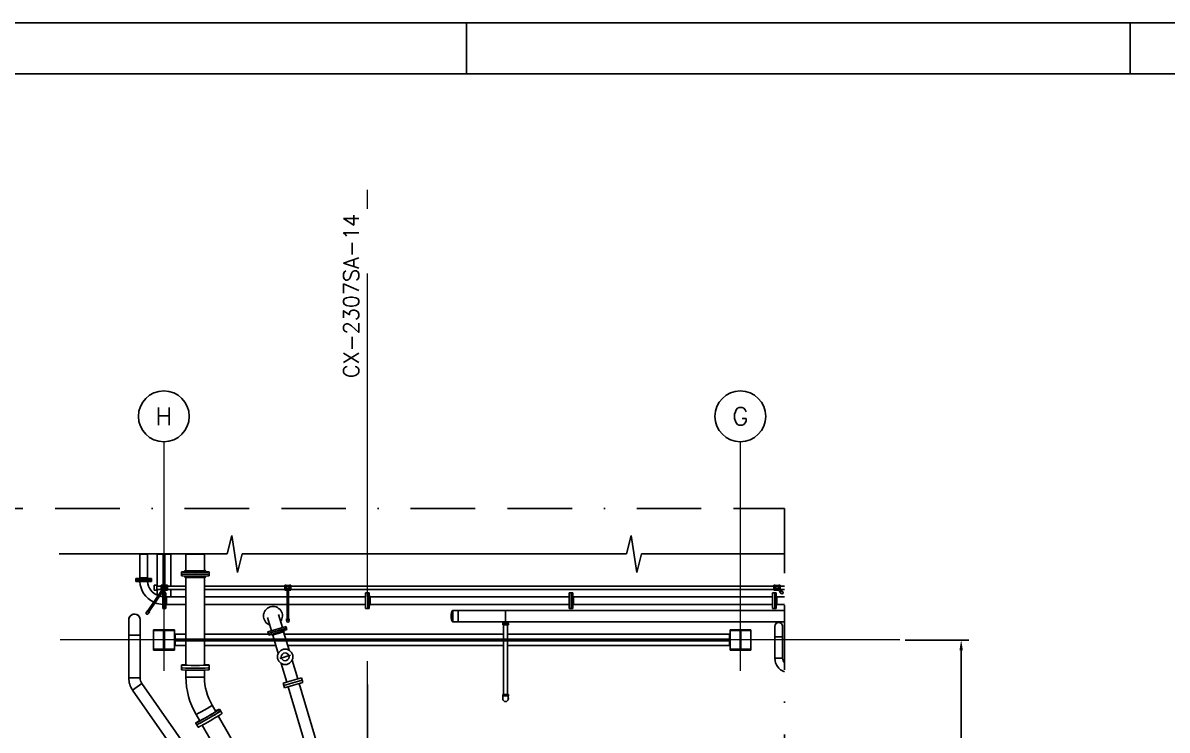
# Model space of a CAD drawing. Header units: metres. Extents: x 0 to 63075, y 0 to 44550.
# Drawn here: x 9210 to 26082, y 34124 to 44550 of the extents above; entities that cross this region are included whole.
import ezdxf
from ezdxf.enums import TextEntityAlignment as Align

# ---------------------------------------------------------------- set-up
doc = ezdxf.new("R2010")
doc.units = ezdxf.units.M
doc.header["$LTSCALE"] = 75
for name, pattern in [('BORDER', [44.45, 12.7, -6.35, 12.7, -6.35, 0, -6.35]), ('CENTER2', [28.575, 19.05, -3.175, 3.175, -3.175]), ('CENTERX2', [101.6, 63.5, -12.7, 12.7, -12.7])]:
    doc.linetypes.add(name, pattern=pattern)
for name, color, linetype in [('FRL2', 2, 'Continuous'), ('FRL6', 6, 'Continuous'), ('FRL7', 7, 'Continuous'), ('FRR120', 5, 'Continuous'), ('FRR140', 5, 'Continuous'), ('FRR175', 1, 'Continuous'), ('FRR80', 3, 'Continuous'), ('GSB', 7, 'Continuous'), ('SC1', 7, 'CENTER2'), ('SDM', 7, 'Continuous'), ('SL1', 8, 'Continuous'), ('SLM', 1, 'BORDER'), ('SR120', 3, 'Continuous')]:
    doc.layers.add(name, color=color, linetype=linetype)
doc.styles.add('R120', font='simplex.shx', dxfattribs={"height": 3})
doc.styles.add('R140', font='simplex.shx', dxfattribs={"height": 3.5})
doc.styles.add('R80', font='simplex.shx', dxfattribs={"height": 2})
doc.styles.add('ROMANS', font='ROMANS.SHX')
doc.dimstyles.new('75___1-75', dxfattribs={"dimscale": 75, "dimtxt": 2.5, "dimasz": 2, "dimexe": 1.5, "dimexo": 1, "dimgap": 0.5, "dimtad": 1, "dimdec": 0, "dimzin": 12, "dimtxsty": 'ROMANS', "dimcen": 0, "dimclrd": 256, "dimclre": 256, "dimclrt": 3, "dimazin": 3, "dimtfac": 1, "dimtdec": 0, "dimtmove": 0, "dimatfit": 0, "dimfxl": 1, "dimlwd": -1, "dimlwe": -1, "dimarcsym": 0})

# ---------------------------------------------------------------- blocks, each defined once
blk = doc.blocks.new('A1')
at = {"layer": 'FRL2'}
for p, q in [((210, 594), (210, 584)), ((340.5, 594), (340.5, 584))]:
    blk.add_line(p, q, dxfattribs=at)
at = {"layer": 'FRL6', "linetype": 'Continuous'}
blk.add_line((25, 584), (831, 584), dxfattribs=at)
at = {"layer": 'FRL7', "linetype": 'Continuous'}
blk.add_line((0, 594), (841, 594), dxfattribs=at)
at = {"layer": 'FRR120', "style": 'R120'}
for tag, p in [('FASE_DO_PROJETO', (659, 46.29)), ('ÁREA_E/OU_SUBÁREA', (659, 40.79)), ('TÍTULO_DO_DESENHO', (659, 35.29)), ('SUBTÍTULO_1_DO_DESENHO', (659, 29.79)), ('SUBTÍTULO_2_DO_DESENHO', (659, 24.29))]:
    blk.add_attdef(tag, p, '', height=3, dxfattribs=at)
at = {"layer": 'FRR140', "style": 'R140', "width": 0.91}
for tag, p in [('ESCALA', (671, 14.35)), ('REVISÃO', (823.5, 14.68))]:
    blk.add_attdef(tag, text='', height=3.5, dxfattribs=at).set_placement(p, align=Align.MIDDLE)
for tag, p in [('NÚMERO_DA_CONTRATADA', (687.72, 12.6)), ('NUMERO_VALE', (752.89, 12.6))]:
    blk.add_attdef(tag, p, '', height=3.5, dxfattribs=at)
at = {"layer": 'FRR175', "style": 'R120'}
for tag, p in [('CLASSIFICAÇÃO', (811.83, 67.73)), ('PROJETO', (716.31, 53.59)), ('N_PROJ_SE', (793.5, 53.59)), ('N_CONTRATO', (796.97, 47.3))]:
    blk.add_attdef(tag, text='', height=3, dxfattribs=at).set_placement(p, align=Align.MIDDLE_CENTER)
at = {"layer": 'FRR80', "style": 'R80'}
for tag, p in [('8A_REV', (476, 77.07)), ('EMIS.', (486, 77.07)), ('PROJ.', (585, 77.07)), ('DES.', (597, 77.07)), ('VER.', (609, 77.07)), ('APR.', (621, 77.07)), ('AUT.', (633.01, 77.07)), ('7A_REV', (476, 71.37)), ('EMIS.', (486, 71.37)), ('PROJ.', (585, 71.37)), ('DES.', (597, 71.37)), ('VER.', (609, 71.37)), ('APR.', (621, 71.37)), ('AUT.', (633.01, 71.37)), ('6A_REV', (476, 65.67)), ('EMIS.', (486, 65.67)), ('PROJ.', (585, 65.67)), ('DES.', (597, 65.67)), ('VER.', (609, 65.67)), ('APR.', (621, 65.67)), ('AUT.', (633.01, 65.67)), ('5A_REV', (476, 59.97)), ('EMIS.', (486, 59.97)), ('PROJ.', (585, 59.97)), ('DES.', (597, 59.97)), ('VER.', (609, 59.97)), ('APR.', (621, 59.97)), ('AUT.', (633.01, 59.97)), ('4A_REV', (476, 54.27)), ('EMIS.', (486, 54.27)), ('PROJ.', (585, 54.27)), ('DES.', (597, 54.27)), ('VER.', (609, 54.27)), ('APR.', (621, 54.27)), ('AUT.', (633.01, 54.27)), ('3A_REV', (476, 48.57)), ('EMIS.', (486, 48.57)), ('PROJ.', (585, 48.57)), ('DES.', (597, 48.57)), ('VER.', (609, 48.57)), ('APR.', (621, 48.57)), ('AUT.', (633.01, 48.57)), ('2A_REV', (476, 42.87)), ('EMIS.', (486, 42.87)), ('PROJ.', (585, 42.87)), ('DES.', (597, 42.87)), ('VER.', (609, 42.87)), ('APR.', (621, 42.87)), ('AUT.', (633.01, 42.87)), ('1a_REV', (476, 37.17)), ('EMIS.', (486, 37.17)), ('PROJ.', (585, 37.17)), ('DES.', (597, 37.17)), ('VER.', (609, 37.17)), ('APR.', (621, 37.17)), ('AUT.', (633.01, 37.17))]:
    blk.add_attdef(tag, text='', height=2, dxfattribs=at).set_placement(p, align=Align.MIDDLE)
for p in [(492.61, 76.08), (492.61, 70.38), (492.61, 64.68), (492.61, 58.98), (492.61, 53.28), (492.61, 47.58), (492.61, 41.88), (492.61, 36.18)]:
    blk.add_attdef('DESCRIÇÃO_DA_REVISÃO', p, '', height=2, dxfattribs=at)
at = {"layer": 'FRR80', "style": 'R80', "width": 0.85}
for p in [(648, 77.07), (648, 71.37), (648, 65.67), (648, 59.97), (648, 54.27), (648, 48.57), (648, 42.87), (648, 37.17)]:
    blk.add_attdef('DATA', text='', height=2, dxfattribs=at).set_placement(p, align=Align.MIDDLE)
blk = doc.blocks.new('*D16')
at = {"layer": 'Defpoints', "color": 0, "transparency": 16777216}
for p in [(22144, 35452), (22144, 28153), (23046, 28153)]:
    blk.add_point(p, dxfattribs=at)
at = {"layer": 'SDM', "transparency": 16777216}
for p, q in [((22219, 35452), (23159, 35452)), ((23046, 35302), (23046, 28303)), ((22219, 28153), (23159, 28153))]:
    blk.add_line(p, q, dxfattribs=at)
for points in [[(23021, 35302), (23071, 35302), (23046, 35452)], [(23021, 28303), (23071, 28303), (23046, 28153)]]:
    blk.add_solid(points, dxfattribs=at)
at = {"layer": 'SDM', "color": 3, "transparency": 16777216, "insert": (22915, 31802), "char_height": 187.5, "attachment_point": 5, "rotation": 90, "style": 'ROMANS'}
blk.add_mtext('7300', dxfattribs=at)
blk = doc.blocks.new('A$C1d93b9d1')
at = {"layer": 'SDM'}
for p, q in [((3964, 12418), (4033, 12691)), ((4117, 12145), (4033, 12691)), ((9852, 12418), (9921, 12691)), ((10005, 12145), (9921, 12691)), ((1485, 12418), (3964, 12418)), ((4186, 12418), (4117, 12145)), ((4186, 12418), (9852, 12418)), ((10074, 12418), (10005, 12145)), ((10074, 12418), (12183, 12418))]:
    blk.add_line(p, q, dxfattribs=at)
at = {"layer": 'SL1'}
for p, q in [((2674, 12417), (2789, 12417)), ((2674, 12417), (2674, 12068)), ((2789, 12417), (2789, 12068)), ((3133, 12417), (2930, 12417)), ((2930, 12417), (2930, 11944)), ((3018, 12417), (3018, 11980)), ((3018, 12417), (3018, 11750)), ((3045, 12417), (3045, 11980)), ((3045, 12417), (3045, 11750)), ((3133, 12417), (3133, 11944)), ((3356, 12417), (3629, 12417)), ((3356, 12173), (3356, 12417)), ((3629, 12173), (3629, 12417)), ((3290, 12153), (3290, 12124)), ((3340, 12173), (3340, 12153)), ((3645, 12173), (3645, 12153)), ((3696, 12153), (3696, 12124)), ((2617, 12057), (2732, 12057)), ((2617, 12057), (2617, 12035)), ((2617, 12035), (2732, 12035)), ((2846, 12035), (2617, 12035)), ((2617, 12012), (2617, 12035)), ((2846, 12012), (2617, 12012)), ((2664, 12068), (2732, 12068)), ((2664, 12068), (2664, 12057)), ((2732, 12068), (2799, 12068)), ((2732, 12057), (2846, 12057)), ((2732, 12035), (2846, 12035)), ((2799, 12068), (2799, 12057)), ((2846, 12057), (2846, 12035)), ((2846, 12012), (2846, 12035)), ((3290, 12096), (3290, 12124)), ((3340, 12075), (3340, 12092)), ((3356, 10781), (3356, 12073)), ((3629, 10781), (3629, 12073)), ((3645, 12075), (3645, 12092)), ((3696, 12096), (3696, 12124)), ((2795, 11581), (3009, 11899)), ((2812, 11569), (3027, 11887)), ((2888, 11920), (2888, 11957)), ((2888, 11957), (2925, 11957)), ((2888, 11882), (2888, 11920)), ((2888, 11882), (2925, 11882)), ((2925, 11920), (2925, 11957)), ((2925, 11944), (2990, 11944)), ((2925, 11882), (2925, 11920)), ((2925, 11895), (2990, 11895)), ((2930, 11895), (2930, 11809)), ((2990, 11957), (2990, 11920)), ((3010, 11957), (2990, 11957)), ((2990, 11920), (2990, 11882)), ((2997, 11882), (2990, 11882)), ((3011, 11917), (3002, 11904)), ((3002, 11904), (3034, 11882)), ((3010, 11957), (3010, 11920)), ((3010, 11920), (3010, 11954)), ((3010, 11954), (3061, 11954)), ((3010, 11916), (3010, 11920)), ((3010, 11920), (3010, 11916)), ((3011, 11917), (3043, 11896)), ((3014, 11915), (3020, 11925)), ((3014, 11615), (3014, 11844)), ((3014, 11844), (3037, 11844)), ((3025, 11885), (3030, 11885)), ((3043, 11896), (3034, 11882)), ((3035, 11885), (3061, 11885)), ((3037, 11615), (3037, 11844)), ((3037, 11844), (3037, 11730)), ((3059, 11844), (3037, 11844)), ((3047, 11907), (3040, 11897)), ((3059, 11844), (3059, 11730)), ((3061, 11920), (3061, 11957)), ((3061, 11957), (3082, 11957)), ((3061, 11882), (3061, 11920)), ((3061, 11882), (3082, 11882)), ((3082, 11920), (3082, 11957)), ((3082, 11944), (3356, 11944)), ((3082, 11882), (3082, 11920)), ((3082, 11895), (3356, 11895)), ((3133, 11895), (3133, 11787)), ((3629, 11944), (4812, 11944)), ((3629, 11895), (4812, 11895)), ((4812, 11957), (4812, 11920)), ((4833, 11957), (4812, 11957)), ((4812, 11920), (4812, 11882)), ((4833, 11882), (4812, 11882)), ((4833, 11957), (4833, 11920)), ((4833, 11920), (4833, 11954)), ((4833, 11954), (4883, 11954)), ((4833, 11885), (4833, 11920)), ((4833, 11920), (4833, 11882)), ((4833, 11885), (4847, 11885)), ((4839, 11904), (4877, 11904)), ((4839, 11904), (4839, 11888)), ((4839, 11888), (4877, 11888)), ((4842, 11904), (4842, 11915)), ((4847, 11888), (4847, 11462)), ((4869, 11888), (4869, 11462)), ((4869, 11885), (4883, 11885)), ((4874, 11915), (4874, 11904)), ((4877, 11904), (4877, 11888)), ((4883, 11920), (4883, 11957)), ((4883, 11957), (4904, 11957)), ((4883, 11882), (4883, 11920)), ((4883, 11882), (4904, 11882)), ((4904, 11920), (4904, 11957)), ((4904, 11944), (12025, 11944)), ((4904, 11882), (4904, 11920)), ((4904, 11895), (12025, 11895)), ((6004, 11730), (6004, 11844)), ((6004, 11844), (6037, 11844)), ((6037, 11844), (6037, 11730)), ((6059, 11844), (6037, 11844)), ((6037, 11730), (6037, 11844)), ((6059, 11844), (6059, 11730)), ((9004, 11730), (9004, 11844)), ((9004, 11844), (9037, 11844)), ((9037, 11730), (9037, 11844)), ((9037, 11844), (9037, 11730)), ((9059, 11844), (9037, 11844)), ((9059, 11844), (9059, 11730)), ((12004, 11730), (12004, 11844)), ((12004, 11844), (12037, 11844)), ((12025, 11957), (12025, 11920)), ((12045, 11957), (12025, 11957)), ((12025, 11920), (12025, 11882)), ((12045, 11882), (12025, 11882)), ((12037, 11730), (12037, 11844)), ((12037, 11844), (12037, 11730)), ((12059, 11844), (12037, 11844)), ((12045, 11957), (12045, 11920)), ((12045, 11920), (12045, 11954)), ((12045, 11954), (12096, 11954)), ((12045, 11885), (12045, 11920)), ((12045, 11920), (12045, 11882)), ((12045, 11885), (12079, 11885)), ((12059, 11844), (12059, 11730)), ((12071, 11897), (12063, 11905)), ((12069, 11895), (12096, 11922)), ((12069, 11895), (12080, 11884)), ((12080, 11884), (12107, 11911)), ((12081, 11885), (12091, 11885)), ((12085, 11928), (12093, 11920)), ((12086, 11890), (12113, 11863)), ((12096, 11921), (12096, 11957)), ((12096, 11957), (12117, 11957)), ((12096, 11922), (12107, 11911)), ((12101, 11905), (12128, 11879)), ((12133, 11885), (12107, 11857)), ((12118, 11846), (12107, 11857)), ((12117, 11920), (12117, 11957)), ((12117, 11944), (12183, 11944)), ((12117, 11889), (12117, 11920)), ((12117, 11895), (12183, 11895)), ((12145, 11873), (12118, 11846)), ((12129, 11840), (12120, 11849)), ((12145, 11873), (12133, 11885)), ((12143, 11871), (12151, 11863)), ((3037, 11730), (3037, 11615)), ((3070, 11797), (3059, 11797)), ((3059, 11730), (3059, 11615)), ((3070, 11662), (3059, 11662)), ((3070, 11797), (3070, 11730)), ((3356, 11787), (3070, 11787)), ((3070, 11730), (3070, 11662)), ((3356, 11672), (3070, 11672)), ((4847, 11787), (3629, 11787)), ((4847, 11672), (3629, 11672)), ((6004, 11787), (4869, 11787)), ((6004, 11672), (4869, 11672)), ((6004, 11615), (6004, 11730)), ((6037, 11730), (6037, 11615)), ((6037, 11615), (6037, 11730)), ((6070, 11797), (6059, 11797)), ((6059, 11730), (6059, 11615)), ((6070, 11662), (6059, 11662)), ((6070, 11797), (6070, 11730)), ((9004, 11787), (6070, 11787)), ((6070, 11730), (6070, 11662)), ((9004, 11672), (6070, 11672)), ((9004, 11615), (9004, 11730)), ((9037, 11615), (9037, 11730)), ((9037, 11730), (9037, 11615)), ((9070, 11797), (9059, 11797)), ((9059, 11730), (9059, 11615)), ((9070, 11662), (9059, 11662)), ((9070, 11797), (9070, 11730)), ((12004, 11787), (9070, 11787)), ((9070, 11730), (9070, 11662)), ((12004, 11672), (9070, 11672)), ((12004, 11615), (12004, 11730)), ((12037, 11615), (12037, 11730)), ((12037, 11730), (12037, 11615)), ((12070, 11797), (12059, 11797)), ((12059, 11730), (12059, 11615)), ((12070, 11662), (12059, 11662)), ((12070, 11797), (12070, 11730)), ((12183, 11787), (12070, 11787)), ((12070, 11730), (12070, 11662)), ((12183, 11672), (12070, 11672)), ((2775, 11561), (2781, 11571)), ((2779, 11572), (2788, 11586)), ((2810, 11551), (2779, 11572)), ((2819, 11564), (2788, 11586)), ((2808, 11553), (2801, 11543)), ((2810, 11551), (2819, 11564)), ((3014, 11615), (3037, 11615)), ((3059, 11615), (3037, 11615)), ((4616, 11284), (4558, 11479)), ((4719, 11527), (4778, 11332)), ((6004, 11615), (6037, 11615)), ((6059, 11615), (6037, 11615)), ((7292, 11500), (7292, 11584)), ((7292, 11584), (7368, 11584)), ((7292, 11415), (7292, 11500)), ((7368, 11500), (7368, 11584)), ((7368, 11584), (7368, 11500)), ((7368, 11584), (8068, 11584)), ((7368, 11415), (7368, 11500)), ((7368, 11500), (7368, 11415)), ((8068, 11415), (8068, 11584)), ((8068, 11584), (8068, 11415)), ((8068, 11584), (12183, 11584)), ((9004, 11615), (9037, 11615)), ((9059, 11615), (9037, 11615)), ((12004, 11615), (12037, 11615)), ((12059, 11615), (12037, 11615)), ((2512, 11219), (2512, 11448)), ((2680, 11448), (2680, 11219)), ((4563, 11268), (4831, 11348)), ((4570, 11245), (4838, 11325)), ((4838, 11325), (4704, 11285)), ((4831, 11348), (4838, 11325)), ((4844, 11302), (4838, 11325)), ((4877, 11462), (4839, 11462)), ((4839, 11447), (4839, 11462)), ((4877, 11447), (4839, 11447)), ((4842, 11435), (4842, 11447)), ((4874, 11447), (4874, 11435)), ((4877, 11447), (4877, 11462)), ((7292, 11415), (7368, 11415)), ((7368, 11415), (8068, 11415)), ((8026, 11395), (8110, 11395)), ((8026, 11395), (8026, 11372)), ((8026, 11372), (8110, 11372)), ((8029, 11415), (8107, 11415)), ((8029, 11415), (8029, 11395)), ((8038, 11372), (8038, 10348)), ((8068, 11415), (12183, 11415)), ((8098, 11372), (8098, 10348)), ((8107, 11415), (8107, 11395)), ((8110, 11395), (8110, 11372)), ((12039, 11198), (12039, 11350)), ((12153, 11350), (12153, 11198)), ((2680, 11219), (2512, 11219)), ((2512, 11219), (2596, 11219)), ((2512, 10591), (2512, 11219)), ((2596, 11219), (2680, 11219)), ((2680, 10591), (2680, 11219)), ((2879, 11300), (3185, 11300)), ((2879, 11289), (2879, 11300)), ((2879, 11012), (2879, 11289)), ((3010, 11289), (2879, 11289)), ((3011, 11289), (3010, 11289)), ((3026, 11274), (3011, 11289)), ((3026, 11273), (3026, 11274)), ((3026, 11028), (3026, 11273)), ((3052, 11289), (3037, 11274)), ((3037, 11274), (3037, 11273)), ((3037, 11273), (3037, 11028)), ((3053, 11289), (3052, 11289)), ((3185, 11289), (3053, 11289)), ((3185, 11300), (3185, 11289)), ((3185, 11289), (3185, 11233)), ((3185, 11233), (3185, 11068)), ((3185, 11159), (3195, 11159)), ((3195, 11153), (3185, 11153)), ((3195, 11147), (3185, 11147)), ((3195, 11141), (3185, 11141)), ((3195, 11233), (3195, 11068)), ((3195, 11233), (3356, 11233)), ((3195, 11163), (11369, 11163)), ((3195, 11163), (11369, 11163)), ((3195, 11137), (11369, 11137)), ((3195, 11137), (11369, 11137)), ((3629, 11233), (4574, 11233)), ((4563, 11268), (4570, 11245)), ((4704, 11285), (4570, 11245)), ((4577, 11222), (4570, 11245)), ((4711, 11262), (4577, 11222)), ((4612, 11233), (4619, 11233)), ((4623, 11219), (4619, 11234)), ((4715, 11247), (4623, 11219)), ((4716, 10951), (4634, 11223)), ((4844, 11302), (4711, 11262)), ((4807, 11274), (4715, 11247)), ((4877, 11000), (4796, 11271)), ((4807, 11274), (4803, 11289)), ((4807, 11233), (8038, 11233)), ((8098, 11233), (11369, 11233)), ((11369, 11233), (11369, 11068)), ((11369, 11159), (11379, 11159)), ((11369, 11153), (11379, 11153)), ((11369, 11147), (11379, 11147)), ((11379, 11141), (11369, 11141)), ((11379, 11300), (11685, 11300)), ((11379, 11289), (11379, 11300)), ((11379, 11233), (11379, 11289)), ((11510, 11289), (11379, 11289)), ((11379, 11068), (11379, 11233)), ((11511, 11289), (11510, 11289)), ((11526, 11274), (11511, 11289)), ((11526, 11273), (11526, 11274)), ((11526, 11028), (11526, 11273)), ((11552, 11289), (11537, 11274)), ((11537, 11274), (11537, 11273)), ((11537, 11273), (11537, 11028)), ((11553, 11289), (11552, 11289)), ((11685, 11289), (11553, 11289)), ((11685, 11300), (11685, 11289)), ((11685, 11289), (11685, 11012)), ((12153, 11198), (12039, 11198)), ((12039, 11198), (12096, 11198)), ((12039, 10880), (12039, 11198)), ((12096, 11198), (12153, 11198)), ((12153, 10880), (12153, 11198)), ((2879, 11012), (3010, 11012)), ((2879, 11001), (2879, 11012)), ((3185, 11001), (2879, 11001)), ((3010, 11012), (3011, 11012)), ((3011, 11012), (3026, 11027)), ((3026, 11027), (3026, 11028)), ((3037, 11028), (3037, 11027)), ((3037, 11027), (3052, 11012)), ((3052, 11012), (3053, 11012)), ((3053, 11012), (3185, 11012)), ((3185, 11068), (3185, 11012)), ((3185, 11012), (3185, 11001)), ((3195, 11068), (3356, 11068)), ((3629, 11068), (4681, 11068)), ((4857, 11068), (8038, 11068)), ((8098, 11068), (11369, 11068)), ((11379, 11012), (11379, 11068)), ((11379, 11012), (11510, 11012)), ((11379, 11001), (11379, 11012)), ((11685, 11001), (11379, 11001)), ((11510, 11012), (11511, 11012)), ((11511, 11012), (11526, 11027)), ((11526, 11027), (11526, 11028)), ((11537, 11028), (11537, 11027)), ((11537, 11027), (11552, 11012)), ((11552, 11012), (11553, 11012)), ((11553, 11012), (11685, 11012)), ((11685, 11012), (11685, 11001)), ((4899, 10926), (4738, 10877)), ((4843, 10527), (4760, 10803)), ((5004, 10575), (4921, 10851)), ((12153, 10880), (12039, 10880)), ((12039, 10880), (12096, 10880)), ((12096, 10880), (12153, 10880)), ((3290, 10781), (3290, 10739)), ((3290, 10710), (3290, 10739)), ((3356, 10604), (3356, 10706)), ((3629, 10604), (3629, 10706)), ((3696, 10781), (3696, 10739)), ((3696, 10710), (3696, 10739)), ((2680, 10591), (2512, 10591)), ((2512, 10591), (2596, 10591)), ((2706, 10508), (2568, 10412)), ((2596, 10591), (2680, 10591)), ((2637, 10460), (2706, 10508)), ((4800, 7518), (2706, 10508)), ((4789, 10511), (4923, 10551)), ((4789, 10511), (4799, 10478)), ((4933, 10518), (4799, 10478)), ((4799, 10478), (4933, 10518)), ((4809, 10445), (4799, 10478)), ((4943, 10485), (4809, 10445)), ((5469, 8432), (4862, 10461)), ((4923, 10551), (5057, 10591)), ((5067, 10558), (4933, 10518)), ((4933, 10518), (5067, 10558)), ((5077, 10525), (4943, 10485)), ((5630, 8480), (5023, 10510)), ((5057, 10591), (5067, 10558)), ((5077, 10525), (5067, 10558)), ((2568, 10412), (2637, 10460)), ((4662, 7422), (2568, 10412)), ((8110, 10348), (8026, 10348)), ((8026, 10326), (8026, 10348)), ((8110, 10326), (8026, 10326)), ((8029, 10288), (8029, 10326)), ((8107, 10326), (8107, 10288)), ((8110, 10326), (8110, 10348)), ((3741, 10187), (3794, 10095)), ((3852, 10128), (3866, 10104)), ((3505, 10050), (3558, 9958)), ((4996, 8015), (3832, 10030)), ((3887, 10067), (3866, 10103)), ((3500, 9925), (3514, 9900)), ((3535, 9864), (3514, 9900)), ((4759, 7878), (3595, 9893))]:
    blk.add_line(p, q, dxfattribs=at)
for radius in [114, 57.2]:
    blk.add_circle((4818, 10901), radius, dxfattribs=at)
for centre, radius, start, end in [((3032, 12030), 357, 182.7832, 244.7612), ((3032, 12030), 243, 184.095, 248.9352), ((3036, 11920), 19.1, 326.0189, 179.5762), ((3036, 11920), 19.1, 292.4616, 326.0189), ((4858, 11920), 19, 0, 213.5573), ((4858, 11920), 19.1, 326.4427, 0), ((12071, 11920), 19, 45.46, 259.0173), ((12071, 11920), 19, 11.9027, 45.46), ((12143, 11849), 19, 191.9027, 79.0173), ((3032, 12030), 357, 248.2427, 267.2168), ((3032, 12030), 243, 254.1616, 265.905), ((4638, 11504), 140, 323.6828, 249.6172), ((2596, 11448), 84.1, 0, 180), ((2596, 11448), 84.1, 135.46, 180), ((2596, 11448), 84.1, 135.46, 180.4417), ((2596, 11448), 84.1, 0, 135.46), ((2596, 11448), 84.1, 359.5583, 135.46), ((2786, 11549), 19.1, 146.0189, 359.5762), ((2786, 11549), 19.1, 112.4616, 146.0189), ((4858, 11431), 19.1, 146.4427, 33.5573), ((12096, 11350), 57.2, 0, 180), ((12096, 11350), 57.2, 45.46, 180.5359), ((12096, 11350), 57.2, 359.4641, 45.46), ((3010, 11273), 16, 359.998, 90), ((3053, 11273), 16, 90, 179.998), ((11510, 11273), 16, 359.998, 90), ((11553, 11273), 16, 90, 179.998), ((3010, 11028), 16, 270, 359.998), ((3053, 11028), 16, 179.998, 270), ((11510, 11028), 16, 270, 359.998), ((11553, 11028), 16, 179.998, 270), ((12248, 10880), 209, 180, 251.9871), ((12248, 10880), 94.9, 180, 227.0099), ((2825, 10591), 313, 180, 215), ((2825, 10591), 145, 180, 215), ((4461, 10604), 1105, 179.9998, 210.037), ((4461, 10604), 832, 179.9997, 210.0371), ((8068, 10284), 42, 157.5888, 22.4112)]:
    blk.add_arc(centre, radius, start, end, dxfattribs=at)
for centre, major_axis, ratio, start_param, end_param in [((3493, 12153), (-203, 0), 0.029987, 5.560451, 10.147512), ((3493, 12173), (-152, 0), 0.029987, 5.822692, 9.885271), ((3493, 12124), (203, 0), 0.029987, 3.141593, 6.283185), ((3493, 12124), (-203, 0), 0.029987, 0, 3.141593), ((3493, 12096), (203, 0), 0.029987, 3.141593, 6.283185), ((3493, 12075), (152, 0), 0.029987, 3.141593, 6.283185), ((3493, 10781), (-203, 0), 0.029987, 5.449126, 7.853982), ((3493, 10739), (-203, 0), 0.029987, 0, 1.570796), ((3493, 10739), (203, 0), 0.029987, 3.141593, 6.283185), ((3493, 10710), (203, 0), 0.029987, 3.141593, 6.283185), ((3493, 10781), (203, 0), 0.029987, 4.712389, 7.117244), ((3493, 10739), (203, 0), 0.029987, 4.712389, 6.283185), ((3493, 10604), (137, 0), 0.029987, 3.141593, 6.283185), ((3676, 10027), (-176, -102), 0.029985, 5.449126, 9.41673), ((3623, 10119), (118, 68), 0.029985, 3.141593, 6.275137), ((3623, 10119), (118, 68), 0.029985, 6.275137, 6.283185), ((3676, 10027), (176, 102), 0.029985, 6.275137, 7.117244), ((3690, 10002), (-176, -102), 0.029988, 6.241487, 7.846382), ((3711, 9965), (-176, -102), 0.029988, 0, 1.570796), ((3676, 10027), (-118, -68), 0.029985, 0, 3.133545), ((3690, 10002), (176, 102), 0.029985, 4.703906, 6.275137), ((3690, 10002), (-176, -102), 0.029988, 1.563724, 1.570796), ((3690, 10002), (176, 102), 0.029988, 4.712389, 6.232266), ((3711, 9965), (176, 102), 0.029988, 4.712389, 6.283185), ((3676, 10027), (118, 68), 0.029985, 6.275137, 6.283185), ((3690, 10002), (176, 102), 0.029985, 6.275137, 6.283185)]:
    blk.add_ellipse(centre, major_axis=major_axis, ratio=ratio, start_param=start_param, end_param=end_param, dxfattribs=at)
for points, knots in [([(7266, 11500), (7266, 11509), (7266, 11518), (7267, 11527), (7268, 11536), (7270, 11545), (7272, 11554), (7274, 11562), (7277, 11571), (7282, 11578), (7283, 11579), (7285, 11581), (7287, 11582), (7288, 11583), (7289, 11583), (7290, 11583), (7290, 11584), (7291, 11584), (7292, 11584)], [0, 0, 0, 0, 0.02767907, 0.02767907, 0.02767907, 0.05488191, 0.05488191, 0.05488191, 0.08063678, 0.08063678, 0.08063678, 0.08700726, 0.08700726, 0.08700726, 0.09017611, 0.09017611, 0.09017611, 0.09214418, 0.09214418, 0.09214418, 0.09214418]), ([(7292, 11415), (7291, 11415), (7290, 11416), (7289, 11416), (7288, 11416), (7287, 11416), (7287, 11417), (7286, 11417), (7285, 11418), (7284, 11419), (7283, 11420), (7282, 11422), (7281, 11423), (7279, 11425), (7278, 11428), (7277, 11430), (7275, 11435), (7273, 11440), (7272, 11445), (7269, 11455), (7268, 11466), (7267, 11476), (7266, 11484), (7266, 11492), (7266, 11500)], [0, 0, 0, 0, 0.00252347, 0.00252347, 0.00252347, 0.00514332, 0.00514332, 0.00514332, 0.00848087, 0.00848087, 0.00848087, 0.01344996, 0.01344996, 0.01344996, 0.02180535, 0.02180535, 0.02180535, 0.03742274, 0.03742274, 0.03742274, 0.06894876, 0.06894876, 0.06894876, 0.09228483, 0.09228483, 0.09228483, 0.09228483])]:
    blk.add_open_spline(points, degree=3, knots=knots, dxfattribs=at)
blk = doc.blocks.new('INDICACAO_EIXO')
at = {"layer": 'GSB', "color": 3}
blk.add_circle((0, 0), 5, dxfattribs=at)

msp = doc.modelspace()

# ---------------------------------------------------------------- linework, layer by layer
at = {"layer": 'SC1', "color": 7, "linetype": 'CENTERX2', "lineweight": 9}
for p, q in [((14291.2, 28472.7), (14291.2, 42087.4)), ((22143.6, 35452.4), (6381.4, 35452.4))]:
    msp.add_line(p, q, dxfattribs=at)
at = {"layer": 'SC1', "color": 7, "linetype": 'Continuous', "lineweight": 9}
for p, q in [((11291.2, 34998.8), (11291.2, 38374.4)), ((19791.2, 34998.8), (19791.2, 38374.4))]:
    msp.add_line(p, q, dxfattribs=at)
at = {"layer": 'SDM'}
msp.add_line((14291.2, 30356.1), (14291.2, 34795.3), dxfattribs=at)
at = {"layer": 'SLM'}
msp.add_lwpolyline([(8259.5, 37392.1), (20442.6, 37392.1), (20442.6, 22668.4), (8259.5, 22668.4)], close=True, dxfattribs=at)

# ---------------------------------------------------------------- block references
at = {"xscale": 74.99999999999915, "yscale": 74.99999999999915, "zscale": 74.99999999999915}
msp.add_blockref('A1', (0, 0), dxfattribs=at)
at = {"layer": 'GSB'}
ref = msp.add_blockref('INDICACAO_EIXO', (11289.2, 38749.4), dxfattribs=dict(at, xscale=74.99999999999915, yscale=74.99999999999915, zscale=74.99999999999915))
ref.add_attrib('EIXO', 'H', dxfattribs={"color": 4, "height": 262.5, "style": 'R140'}).set_placement((11289.2, 38749.4), align=Align.MIDDLE_CENTER)
ref = msp.add_blockref('INDICACAO_EIXO', (19789.2, 38749.4), dxfattribs=dict(at, xscale=74.99999999999915, yscale=74.99999999999915, zscale=74.99999999999915))
ref.add_attrib('EIXO', 'G', dxfattribs={"color": 4, "height": 262.5, "style": 'R140'}).set_placement((19789.2, 38749.4), align=Align.MIDDLE_CENTER)
at = {"layer": 'SDM'}
msp.add_blockref('A$C1d93b9d1', (8259.5, 24302.8), dxfattribs=at)

# ---------------------------------------------------------------- texts
at = {"layer": 'SR120', "style": 'R80'}
msp.add_text('  CX-2307SA-14', height=225, rotation=90, dxfattribs=at).set_placement((14163.4, 39004.4))

# ---------------------------------------------------------------- dimensions: what is measured, and where the dimension line sits
at = {"layer": 'SDM'}
dim = msp.add_linear_dim(base=(23046.4, 28152.6), p1=(22143.6, 35452.4), p2=(22143.6, 28152.6), angle=90, dimstyle='75___1-75', dxfattribs=at)
dim.commit()
dim.dimension.update_dxf_attribs({"geometry": '*D16', "text_midpoint": (22915.2, 31802.5)})

doc.saveas('drawing.dxf')
